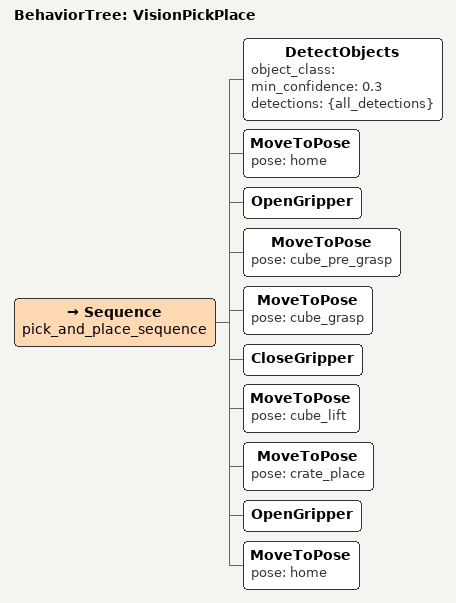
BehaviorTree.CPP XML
<?xml version="1.0"?>
<root BTCPP_format="4">
    <BehaviorTree ID="VisionPickPlace">
        <Sequence name="pick_and_place_sequence">

            <!-- Step 1: Detect objects -->
            <DetectObjects
                object_class=""
                min_confidence="0.3"
                detections="{all_detections}" />

            <!-- Step 2: Move to home position -->
            <MoveToPose pose="home" />

            <!-- Step 3: Open gripper -->
            <OpenGripper />

            <!-- Step 4: Move to cube pre-grasp pose -->
            <!-- TODO: Extract cube pose from detections[0] -->
            <MoveToPose pose="cube_pre_grasp" />

            <!-- Step 5: Move to cube grasp pose -->
            <MoveToPose pose="cube_grasp" />

            <!-- Step 6: Close gripper to grasp cube -->
            <CloseGripper />

            <!-- Step 7: Lift cube -->
            <MoveToPose pose="cube_lift" />

            <!-- Step 8: Move to crate place position -->
            <MoveToPose pose="crate_place" />

            <!-- Step 9: Open gripper to release -->
            <OpenGripper />

            <!-- Step 10: Return home -->
            <MoveToPose pose="home" />

        </Sequence>
    </BehaviorTree>
</root>
